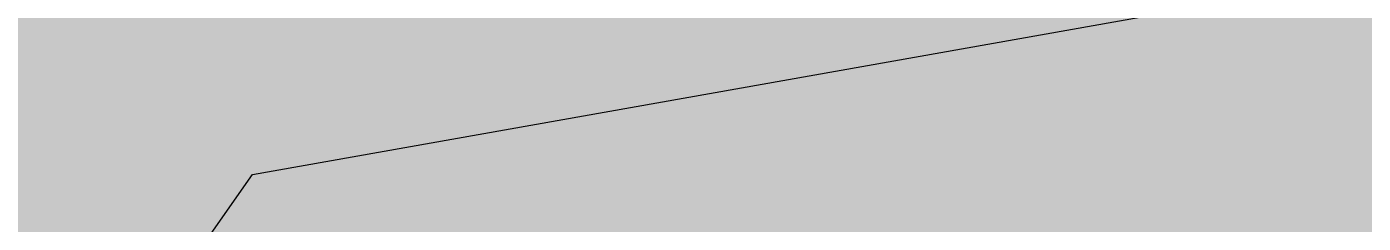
# Model space of a CAD drawing. Header units: millimetres. Extents: x 0 to 636307, y -180975 to 471719.
# Drawn here: x 575520.97 to 575537.32, y -59172.82 to -59170.41 of the extents above; entities that cross this region are included whole.
import ezdxf
from ezdxf import colors
from ezdxf.entities.mleader import LeaderData, LeaderLine
from ezdxf.enums import TextEntityAlignment as Align
from ezdxf.math import Vec2, Vec3

# ---------------------------------------------------------------- set-up
doc = ezdxf.new("R2018")
doc.units = ezdxf.units.MM
for name, color, linetype, lineweight in [('АР_Маркер экспликации', 239, 'Continuous', 13), ('АР_Номер помещения', 250, 'Continuous', 9), ('АР_Отметки', 7, 'Continuous', 5), ('АР_Размеры', 175, 'Continuous', 9), ('АР_Сущ Несущая стена', 250, 'Continuous', 50)]:
    doc.layers.add(name, color=color, linetype=linetype, lineweight=lineweight)
doc.layers.add('АР_Названия помещений', color=124, linetype='Continuous', lineweight=5, plot=False)
doc.layers.add('АР_Помещения_площадь', color=19, linetype='Continuous', lineweight=9, plot=False)
doc.styles.add('ISOCPEUR', font='', dxfattribs={"height": 250})
doc.styles.get("Standard").update_dxf_attribs({"font": 'GOST.TTF'})
doc.styles.get('ISOCPEUR').set_extended_font_data('ISOCPEUR', italic=True)

# ---------------------------------------------------------------- blocks, each defined once
blk = doc.blocks.new('_DotSmall')
at = {"color": 0, "linetype": 'ByBlock', "const_width": 0.5}
blk.add_lwpolyline([(-0.0625, 0, 1), (0.0625, 0, 1)], format="xyb", close=True, dxfattribs=at)
blk = doc.blocks.new('*U84')
at = {"color": 7, "style": 'ISOCPEUR', "width": 0.7, "flags": 1}
blk.add_attdef('КАТЕГОРИЯ', (-499.166, -2092.186), '', height=250, dxfattribs=at)
at = {"layer": 'АР_Номер помещения', "color": 7, "style": 'ISOCPEUR', "width": 0.7}
blk.add_attdef('НОМЕР_ПОМЕЩЕНИЯ', text='', height=300, dxfattribs=at).set_placement((-13874.5, 6637.552), align=Align.MIDDLE_CENTER)
at = {"layer": 'АР_Помещения_площадь', "color": 7, "lineweight": 30, "width": 0.7, "flags": 104}
blk.add_attdef('ИМЯ_ПОМЕЩЕНИЯ', text='', height=100, dxfattribs=at).set_placement((157.628, 1217.141), align=Align.MIDDLE_CENTER)
at = {"layer": 'АР_Помещения_площадь', "color": 7, "style": 'ISOCPEUR', "width": 0.7}
blk.add_attdef('ПЛОЩАДЬ_ПОМЕЩЕНИЯ', text='', height=200, dxfattribs=at).set_placement((-12654.582, 407.672), align=Align.MIDDLE_RIGHT)
blk = doc.blocks.new('*U82')
at = {"color": 7, "style": 'ISOCPEUR', "width": 0.7, "flags": 1}
blk.add_attdef('КАТЕГОРИЯ', (-499.166, -2092.186), '', height=250, dxfattribs=at)
at = {"layer": 'АР_Номер помещения', "color": 7, "style": 'ISOCPEUR', "width": 0.7}
blk.add_attdef('НОМЕР_ПОМЕЩЕНИЯ', text='', height=300, dxfattribs=at).set_placement((-17424.901, 1870.773), align=Align.MIDDLE_CENTER)
at = {"layer": 'АР_Помещения_площадь', "color": 7, "lineweight": 30, "width": 0.7, "flags": 104}
blk.add_attdef('ИМЯ_ПОМЕЩЕНИЯ', text='', height=100, dxfattribs=at).set_placement((157.628, 1217.141), align=Align.MIDDLE_CENTER)
at = {"layer": 'АР_Помещения_площадь', "color": 7, "style": 'ISOCPEUR', "width": 0.7}
blk.add_attdef('ПЛОЩАДЬ_ПОМЕЩЕНИЯ', text='', height=200, dxfattribs=at).set_placement((-12452.811, 399.356), align=Align.MIDDLE_RIGHT)

msp = doc.modelspace()

# ---------------------------------------------------------------- linework, layer by layer
at = {"layer": 'АР_Размеры', "color": 5, "lineweight": 9, "ltscale": 100, "transparency": 33554687}
msp.add_lwpolyline([(575528.137, -59202.64), (575522.945, -59173.347), (575523.735, -59172.217), (575546.475, -59168.186), (575547.605, -59168.976), (575548.307, -59172.938), (575547.389, -59173.348), (575547.107, -59173.151), (575542.545, -59173.959), (575542.446, -59174.101), (575540.343, -59176.207), (575539.955, -59177.514), (575540.998, -59183.396)], dxfattribs=at)
msp.add_lwpolyline([(575528.137, -59202.64), (575522.945, -59173.347), (575523.735, -59172.217), (575546.475, -59168.186), (575547.605, -59168.976), (575548.307, -59172.938), (575547.389, -59173.348), (575547.107, -59173.151), (575542.545, -59173.959), (575542.446, -59174.101), (575540.343, -59176.207), (575539.955, -59177.514), (575540.998, -59183.396)], dxfattribs=at)
msp.add_lwpolyline([(575528.137, -59202.64), (575522.945, -59173.347), (575523.735, -59172.217), (575546.475, -59168.186), (575547.605, -59168.976), (575548.307, -59172.938), (575547.389, -59173.348), (575547.107, -59173.151), (575542.545, -59173.959), (575542.446, -59174.101), (575540.343, -59176.207), (575539.955, -59177.514), (575540.998, -59183.396)], dxfattribs=at)
msp.add_lwpolyline([(575528.137, -59202.64), (575522.945, -59173.347), (575523.735, -59172.217), (575546.475, -59168.186), (575547.605, -59168.976), (575548.307, -59172.938), (575547.389, -59173.348), (575547.107, -59173.151), (575542.545, -59173.959), (575542.446, -59174.101), (575540.343, -59176.207), (575539.955, -59177.514), (575540.998, -59183.396)], dxfattribs=at)
msp.add_lwpolyline([(575528.137, -59202.64), (575522.945, -59173.347), (575523.735, -59172.217), (575546.475, -59168.186), (575547.605, -59168.976), (575548.307, -59172.938), (575547.389, -59173.348), (575547.107, -59173.151), (575542.545, -59173.959), (575542.446, -59174.101), (575540.343, -59176.207), (575539.955, -59177.514), (575540.998, -59183.396)], dxfattribs=at)
msp.add_lwpolyline([(575528.137, -59202.64), (575522.945, -59173.347), (575523.735, -59172.217), (575546.475, -59168.186), (575547.605, -59168.976), (575548.307, -59172.938), (575547.389, -59173.348), (575547.107, -59173.151), (575542.545, -59173.959), (575542.446, -59174.101), (575540.343, -59176.207), (575539.955, -59177.514), (575540.998, -59183.396)], dxfattribs=at)
msp.add_lwpolyline([(575528.137, -59202.64), (575522.945, -59173.347), (575523.735, -59172.217), (575546.475, -59168.186), (575547.605, -59168.976), (575548.307, -59172.938), (575547.389, -59173.348), (575547.107, -59173.151), (575542.545, -59173.959), (575542.446, -59174.101), (575540.343, -59176.207), (575539.955, -59177.514), (575540.998, -59183.396)], dxfattribs=at)
msp.add_lwpolyline([(575528.137, -59202.64), (575522.945, -59173.347), (575523.735, -59172.217), (575546.475, -59168.186), (575547.605, -59168.976), (575548.307, -59172.938), (575547.389, -59173.348), (575547.107, -59173.151), (575542.545, -59173.959), (575542.446, -59174.101), (575540.343, -59176.207), (575539.955, -59177.514), (575540.998, -59183.396)], dxfattribs=at)
msp.add_lwpolyline([(575528.137, -59202.64), (575522.945, -59173.347), (575523.735, -59172.217), (575546.475, -59168.186), (575547.605, -59168.976), (575548.307, -59172.938), (575547.389, -59173.348), (575547.107, -59173.151), (575542.545, -59173.959), (575542.446, -59174.101), (575540.343, -59176.207), (575539.955, -59177.514), (575540.998, -59183.396)], dxfattribs=at)
msp.add_lwpolyline([(575528.137, -59202.64), (575522.945, -59173.347), (575523.735, -59172.217), (575546.475, -59168.186), (575547.605, -59168.976), (575548.307, -59172.938), (575547.389, -59173.348), (575547.107, -59173.151), (575542.545, -59173.959), (575542.446, -59174.101), (575540.343, -59176.207), (575539.955, -59177.514), (575540.998, -59183.396)], dxfattribs=at)
msp.add_lwpolyline([(575528.137, -59202.64), (575522.945, -59173.347), (575523.735, -59172.217), (575546.475, -59168.186), (575547.605, -59168.976), (575548.307, -59172.938), (575547.389, -59173.348), (575547.107, -59173.151), (575542.545, -59173.959), (575542.446, -59174.101), (575540.343, -59176.207), (575539.955, -59177.514), (575540.998, -59183.396)], dxfattribs=at)
msp.add_lwpolyline([(575528.137, -59202.64), (575522.945, -59173.347), (575523.735, -59172.217), (575546.475, -59168.186), (575547.605, -59168.976), (575548.307, -59172.938), (575547.389, -59173.348), (575547.107, -59173.151), (575542.545, -59173.959), (575542.446, -59174.101), (575540.343, -59176.207), (575539.955, -59177.514), (575540.998, -59183.396)], dxfattribs=at)
msp.add_lwpolyline([(575528.137, -59202.64), (575522.945, -59173.347), (575523.735, -59172.217), (575546.475, -59168.186), (575547.605, -59168.976), (575548.307, -59172.938), (575547.389, -59173.348), (575547.107, -59173.151), (575542.545, -59173.959), (575542.446, -59174.101), (575540.343, -59176.207), (575539.955, -59177.514), (575540.998, -59183.396)], dxfattribs=at)
msp.add_lwpolyline([(575528.137, -59202.64), (575522.945, -59173.347), (575523.735, -59172.217), (575546.475, -59168.186), (575547.605, -59168.976), (575548.307, -59172.938), (575547.389, -59173.348), (575547.107, -59173.151), (575542.545, -59173.959), (575542.446, -59174.101), (575540.343, -59176.207), (575539.955, -59177.514), (575540.998, -59183.396)], dxfattribs=at)
msp.add_lwpolyline([(575528.137, -59202.64), (575522.945, -59173.347), (575523.735, -59172.217), (575546.475, -59168.186), (575547.605, -59168.976), (575548.307, -59172.938), (575547.389, -59173.348), (575547.107, -59173.151), (575542.545, -59173.959), (575542.446, -59174.101), (575540.343, -59176.207), (575539.955, -59177.514), (575540.998, -59183.396)], dxfattribs=at)
msp.add_lwpolyline([(575528.137, -59202.64), (575522.945, -59173.347), (575523.735, -59172.217), (575546.475, -59168.186), (575547.605, -59168.976), (575548.307, -59172.938), (575547.389, -59173.348), (575547.107, -59173.151), (575542.545, -59173.959), (575542.446, -59174.101), (575540.343, -59176.207), (575539.955, -59177.514), (575540.998, -59183.396)], dxfattribs=at)
msp.add_lwpolyline([(575528.137, -59202.64), (575522.945, -59173.347), (575523.735, -59172.217), (575546.475, -59168.186), (575547.605, -59168.976), (575548.307, -59172.938), (575547.389, -59173.348), (575547.107, -59173.151), (575542.545, -59173.959), (575542.446, -59174.101), (575540.343, -59176.207), (575539.955, -59177.514), (575540.998, -59183.396)], dxfattribs=at)
msp.add_lwpolyline([(575528.137, -59202.64), (575522.945, -59173.347), (575523.735, -59172.217), (575546.475, -59168.186), (575547.605, -59168.976), (575548.307, -59172.938), (575547.389, -59173.348), (575547.107, -59173.151), (575542.545, -59173.959), (575542.446, -59174.101), (575540.343, -59176.207), (575539.955, -59177.514), (575540.998, -59183.396)], dxfattribs=at)
msp.add_lwpolyline([(575528.137, -59202.64), (575522.945, -59173.347), (575523.735, -59172.217), (575546.475, -59168.186), (575547.605, -59168.976), (575548.307, -59172.938), (575547.389, -59173.348), (575547.107, -59173.151), (575542.545, -59173.959), (575542.446, -59174.101), (575540.343, -59176.207), (575539.955, -59177.514), (575540.998, -59183.396)], dxfattribs=at)
msp.add_lwpolyline([(575528.137, -59202.64), (575522.945, -59173.347), (575523.735, -59172.217), (575546.475, -59168.186), (575547.605, -59168.976), (575548.307, -59172.938), (575547.389, -59173.348), (575547.107, -59173.151), (575542.545, -59173.959), (575542.446, -59174.101), (575540.343, -59176.207), (575539.955, -59177.514), (575540.998, -59183.396)], dxfattribs=at)
msp.add_lwpolyline([(575528.137, -59202.64), (575522.945, -59173.347), (575523.735, -59172.217), (575546.475, -59168.186), (575547.605, -59168.976), (575548.307, -59172.938), (575547.389, -59173.348), (575547.107, -59173.151), (575542.545, -59173.959), (575542.446, -59174.101), (575540.343, -59176.207), (575539.955, -59177.514), (575540.998, -59183.396)], dxfattribs=at)
msp.add_lwpolyline([(575528.137, -59202.64), (575522.945, -59173.347), (575523.735, -59172.217), (575546.475, -59168.186), (575547.605, -59168.976), (575548.307, -59172.938), (575547.389, -59173.348), (575547.107, -59173.151), (575542.545, -59173.959), (575542.446, -59174.101), (575540.343, -59176.207), (575539.955, -59177.514), (575540.998, -59183.396)], dxfattribs=at)
msp.add_lwpolyline([(575528.137, -59202.64), (575522.945, -59173.347), (575523.735, -59172.217), (575546.475, -59168.186), (575547.605, -59168.976), (575548.307, -59172.938), (575547.389, -59173.348), (575547.107, -59173.151), (575542.545, -59173.959), (575542.446, -59174.101), (575540.343, -59176.207), (575539.955, -59177.514), (575540.998, -59183.396)], dxfattribs=at)
msp.add_lwpolyline([(575528.137, -59202.64), (575522.945, -59173.347), (575523.735, -59172.217), (575546.475, -59168.186), (575547.605, -59168.976), (575548.307, -59172.938), (575547.389, -59173.348), (575547.107, -59173.151), (575542.545, -59173.959), (575542.446, -59174.101), (575540.343, -59176.207), (575539.955, -59177.514), (575540.998, -59183.396)], dxfattribs=at)
msp.add_lwpolyline([(575528.137, -59202.64), (575522.945, -59173.347), (575523.735, -59172.217), (575546.475, -59168.186), (575547.605, -59168.976), (575548.307, -59172.938), (575547.389, -59173.348), (575547.107, -59173.151), (575542.545, -59173.959), (575542.446, -59174.101), (575540.343, -59176.207), (575539.955, -59177.514), (575540.998, -59183.396)], dxfattribs=at)
msp.add_lwpolyline([(575528.137, -59202.64), (575522.945, -59173.347), (575523.735, -59172.217), (575546.475, -59168.186), (575547.605, -59168.976), (575548.307, -59172.938), (575547.389, -59173.348), (575547.107, -59173.151), (575542.545, -59173.959), (575542.446, -59174.101), (575540.343, -59176.207), (575539.955, -59177.514), (575540.998, -59183.396)], dxfattribs=at)
msp.add_lwpolyline([(575528.137, -59202.64), (575522.945, -59173.347), (575523.735, -59172.217), (575546.475, -59168.186), (575547.605, -59168.976), (575548.307, -59172.938), (575547.389, -59173.348), (575547.107, -59173.151), (575542.545, -59173.959), (575542.446, -59174.101), (575540.343, -59176.207), (575539.955, -59177.514), (575540.998, -59183.396)], dxfattribs=at)
msp.add_lwpolyline([(575528.137, -59202.64), (575522.945, -59173.347), (575523.735, -59172.217), (575546.475, -59168.186), (575547.605, -59168.976), (575548.307, -59172.938), (575547.389, -59173.348), (575547.107, -59173.151), (575542.545, -59173.959), (575542.446, -59174.101), (575540.343, -59176.207), (575539.955, -59177.514), (575540.998, -59183.396)], dxfattribs=at)
msp.add_lwpolyline([(575528.137, -59202.64), (575522.945, -59173.347), (575523.735, -59172.217), (575546.475, -59168.186), (575547.605, -59168.976), (575548.307, -59172.938), (575547.389, -59173.348), (575547.107, -59173.151), (575542.545, -59173.959), (575542.446, -59174.101), (575540.343, -59176.207), (575539.955, -59177.514), (575540.998, -59183.396)], dxfattribs=at)
msp.add_lwpolyline([(575528.137, -59202.64), (575522.945, -59173.347), (575523.735, -59172.217), (575546.475, -59168.186), (575547.605, -59168.976), (575548.307, -59172.938), (575547.389, -59173.348), (575547.107, -59173.151), (575542.545, -59173.959), (575542.446, -59174.101), (575540.343, -59176.207), (575539.955, -59177.514), (575540.998, -59183.396)], dxfattribs=at)
msp.add_lwpolyline([(575528.137, -59202.64), (575522.945, -59173.347), (575523.735, -59172.217), (575546.475, -59168.186), (575547.605, -59168.976), (575548.307, -59172.938), (575547.389, -59173.348), (575547.107, -59173.151), (575542.545, -59173.959), (575542.446, -59174.101), (575540.343, -59176.207), (575539.955, -59177.514), (575540.998, -59183.396)], dxfattribs=at)
msp.add_lwpolyline([(575528.137, -59202.64), (575522.945, -59173.347), (575523.735, -59172.217), (575546.475, -59168.186), (575547.605, -59168.976), (575548.307, -59172.938), (575547.389, -59173.348), (575547.107, -59173.151), (575542.545, -59173.959), (575542.446, -59174.101), (575540.343, -59176.207), (575539.955, -59177.514), (575540.998, -59183.396)], dxfattribs=at)
msp.add_lwpolyline([(575528.137, -59202.64), (575522.945, -59173.347), (575523.735, -59172.217), (575546.475, -59168.186), (575547.605, -59168.976), (575548.307, -59172.938), (575547.389, -59173.348), (575547.107, -59173.151), (575542.545, -59173.959), (575542.446, -59174.101), (575540.343, -59176.207), (575539.955, -59177.514), (575540.998, -59183.396)], dxfattribs=at)
msp.add_lwpolyline([(575528.137, -59202.64), (575522.945, -59173.347), (575523.735, -59172.217), (575546.475, -59168.186), (575547.605, -59168.976), (575548.307, -59172.938), (575547.389, -59173.348), (575547.107, -59173.151), (575542.545, -59173.959), (575542.446, -59174.101), (575540.343, -59176.207), (575539.955, -59177.514), (575540.998, -59183.396)], dxfattribs=at)
msp.add_lwpolyline([(575528.137, -59202.64), (575522.945, -59173.347), (575523.735, -59172.217), (575546.475, -59168.186), (575547.605, -59168.976), (575548.307, -59172.938), (575547.389, -59173.348), (575547.107, -59173.151), (575542.545, -59173.959), (575542.446, -59174.101), (575540.343, -59176.207), (575539.955, -59177.514), (575540.998, -59183.396)], dxfattribs=at)
msp.add_lwpolyline([(575528.137, -59202.64), (575522.945, -59173.347), (575523.735, -59172.217), (575546.475, -59168.186), (575547.605, -59168.976), (575548.307, -59172.938), (575547.389, -59173.348), (575547.107, -59173.151), (575542.545, -59173.959), (575542.446, -59174.101), (575540.343, -59176.207), (575539.955, -59177.514), (575540.998, -59183.396)], dxfattribs=at)
msp.add_lwpolyline([(575528.137, -59202.64), (575522.945, -59173.347), (575523.735, -59172.217), (575546.475, -59168.186), (575547.605, -59168.976), (575548.307, -59172.938), (575547.389, -59173.348), (575547.107, -59173.151), (575542.545, -59173.959), (575542.446, -59174.101), (575540.343, -59176.207), (575539.955, -59177.514), (575540.998, -59183.396)], dxfattribs=at)
msp.add_lwpolyline([(575528.137, -59202.64), (575522.945, -59173.347), (575523.735, -59172.217), (575546.475, -59168.186), (575547.605, -59168.976), (575548.307, -59172.938), (575547.389, -59173.348), (575547.107, -59173.151), (575542.545, -59173.959), (575542.446, -59174.101), (575540.343, -59176.207), (575539.955, -59177.514), (575540.998, -59183.396)], dxfattribs=at)
msp.add_lwpolyline([(575528.137, -59202.64), (575522.945, -59173.347), (575523.735, -59172.217), (575546.475, -59168.186), (575547.605, -59168.976), (575548.307, -59172.938), (575547.389, -59173.348), (575547.107, -59173.151), (575542.545, -59173.959), (575542.446, -59174.101), (575540.343, -59176.207), (575539.955, -59177.514), (575540.998, -59183.396)], dxfattribs=at)
msp.add_lwpolyline([(575528.137, -59202.64), (575522.945, -59173.347), (575523.735, -59172.217), (575546.475, -59168.186), (575547.605, -59168.976), (575548.307, -59172.938), (575547.389, -59173.348), (575547.107, -59173.151), (575542.545, -59173.959), (575542.446, -59174.101), (575540.343, -59176.207), (575539.955, -59177.514), (575540.998, -59183.396)], dxfattribs=at)
msp.add_lwpolyline([(575528.137, -59202.64), (575522.945, -59173.347), (575523.735, -59172.217), (575546.475, -59168.186), (575547.605, -59168.976), (575548.307, -59172.938), (575547.389, -59173.348), (575547.107, -59173.151), (575542.545, -59173.959), (575542.446, -59174.101), (575540.343, -59176.207), (575539.955, -59177.514), (575540.998, -59183.396)], dxfattribs=at)
msp.add_lwpolyline([(575528.137, -59202.64), (575522.945, -59173.347), (575523.735, -59172.217), (575546.475, -59168.186), (575547.605, -59168.976), (575548.307, -59172.938), (575547.389, -59173.348), (575547.107, -59173.151), (575542.545, -59173.959), (575542.446, -59174.101), (575540.343, -59176.207), (575539.955, -59177.514), (575540.998, -59183.396)], dxfattribs=at)
msp.add_lwpolyline([(575528.137, -59202.64), (575522.945, -59173.347), (575523.735, -59172.217), (575546.475, -59168.186), (575547.605, -59168.976), (575548.307, -59172.938), (575547.389, -59173.348), (575547.107, -59173.151), (575542.545, -59173.959), (575542.446, -59174.101), (575540.343, -59176.207), (575539.955, -59177.514), (575540.998, -59183.396)], dxfattribs=at)
msp.add_lwpolyline([(575528.137, -59202.64), (575522.945, -59173.347), (575523.735, -59172.217), (575546.475, -59168.186), (575547.605, -59168.976), (575548.307, -59172.938), (575547.389, -59173.348), (575547.107, -59173.151), (575542.545, -59173.959), (575542.446, -59174.101), (575540.343, -59176.207), (575539.955, -59177.514), (575540.998, -59183.396)], dxfattribs=at)
msp.add_lwpolyline([(575528.137, -59202.64), (575522.945, -59173.347), (575523.735, -59172.217), (575546.475, -59168.186), (575547.605, -59168.976), (575548.307, -59172.938), (575547.389, -59173.348), (575547.107, -59173.151), (575542.545, -59173.959), (575542.446, -59174.101), (575540.343, -59176.207), (575539.955, -59177.514), (575540.998, -59183.396)], dxfattribs=at)
msp.add_lwpolyline([(575528.137, -59202.64), (575522.945, -59173.347), (575523.735, -59172.217), (575546.475, -59168.186), (575547.605, -59168.976), (575548.307, -59172.938), (575547.389, -59173.348), (575547.107, -59173.151), (575542.545, -59173.959), (575542.446, -59174.101), (575540.343, -59176.207), (575539.955, -59177.514), (575540.998, -59183.396)], dxfattribs=at)
msp.add_lwpolyline([(575528.137, -59202.64), (575522.945, -59173.347), (575523.735, -59172.217), (575546.475, -59168.186), (575547.605, -59168.976), (575548.307, -59172.938), (575547.389, -59173.348), (575547.107, -59173.151), (575542.545, -59173.959), (575542.446, -59174.101), (575540.343, -59176.207), (575539.955, -59177.514), (575540.998, -59183.396)], dxfattribs=at)
msp.add_lwpolyline([(575528.137, -59202.64), (575522.945, -59173.347), (575523.735, -59172.217), (575546.475, -59168.186), (575547.605, -59168.976), (575548.307, -59172.938), (575547.389, -59173.348), (575547.107, -59173.151), (575542.545, -59173.959), (575542.446, -59174.101), (575540.343, -59176.207), (575539.955, -59177.514), (575540.998, -59183.396)], dxfattribs=at)
msp.add_lwpolyline([(575528.137, -59202.64), (575522.945, -59173.347), (575523.735, -59172.217), (575546.475, -59168.186), (575547.605, -59168.976), (575548.307, -59172.938), (575547.389, -59173.348), (575547.107, -59173.151), (575542.545, -59173.959), (575542.446, -59174.101), (575540.343, -59176.207), (575539.955, -59177.514), (575540.998, -59183.396)], dxfattribs=at)
msp.add_lwpolyline([(575528.137, -59202.64), (575522.945, -59173.347), (575523.735, -59172.217), (575546.475, -59168.186), (575547.605, -59168.976), (575548.307, -59172.938), (575547.389, -59173.348), (575547.107, -59173.151), (575542.545, -59173.959), (575542.446, -59174.101), (575540.343, -59176.207), (575539.955, -59177.514), (575540.998, -59183.396)], dxfattribs=at)
msp.add_lwpolyline([(575528.137, -59202.64), (575522.945, -59173.347), (575523.735, -59172.217), (575546.475, -59168.186), (575547.605, -59168.976), (575548.307, -59172.938), (575547.389, -59173.348), (575547.107, -59173.151), (575542.545, -59173.959), (575542.446, -59174.101), (575540.343, -59176.207), (575539.955, -59177.514), (575540.998, -59183.396)], dxfattribs=at)
msp.add_lwpolyline([(575528.137, -59202.64), (575522.945, -59173.347), (575523.735, -59172.217), (575546.475, -59168.186), (575547.605, -59168.976), (575548.307, -59172.938), (575547.389, -59173.348), (575547.107, -59173.151), (575542.545, -59173.959), (575542.446, -59174.101), (575540.343, -59176.207), (575539.955, -59177.514), (575540.998, -59183.396)], dxfattribs=at)
msp.add_lwpolyline([(575528.137, -59202.64), (575522.945, -59173.347), (575523.735, -59172.217), (575546.475, -59168.186), (575547.605, -59168.976), (575548.307, -59172.938), (575547.389, -59173.348), (575547.107, -59173.151), (575542.545, -59173.959), (575542.446, -59174.101), (575540.343, -59176.207), (575539.955, -59177.514), (575540.998, -59183.396)], dxfattribs=at)
msp.add_lwpolyline([(575528.137, -59202.64), (575522.945, -59173.347), (575523.735, -59172.217), (575546.475, -59168.186), (575547.605, -59168.976), (575548.307, -59172.938), (575547.389, -59173.348), (575547.107, -59173.151), (575542.545, -59173.959), (575542.446, -59174.101), (575540.343, -59176.207), (575539.955, -59177.514), (575540.998, -59183.396)], dxfattribs=at)
msp.add_lwpolyline([(575528.137, -59202.64), (575522.945, -59173.347), (575523.735, -59172.217), (575546.475, -59168.186), (575547.605, -59168.976), (575548.307, -59172.938), (575547.389, -59173.348), (575547.107, -59173.151), (575542.545, -59173.959), (575542.446, -59174.101), (575540.343, -59176.207), (575539.955, -59177.514), (575540.998, -59183.396)], dxfattribs=at)
msp.add_lwpolyline([(575528.137, -59202.64), (575522.945, -59173.347), (575523.735, -59172.217), (575546.475, -59168.186), (575547.605, -59168.976), (575548.307, -59172.938), (575547.389, -59173.348), (575547.107, -59173.151), (575542.545, -59173.959), (575542.446, -59174.101), (575540.343, -59176.207), (575539.955, -59177.514), (575540.998, -59183.396)], dxfattribs=at)
msp.add_lwpolyline([(575528.137, -59202.64), (575522.945, -59173.347), (575523.735, -59172.217), (575546.475, -59168.186), (575547.605, -59168.976), (575548.307, -59172.938), (575547.389, -59173.348), (575547.107, -59173.151), (575542.545, -59173.959), (575542.446, -59174.101), (575540.343, -59176.207), (575539.955, -59177.514), (575540.998, -59183.396)], dxfattribs=at)
msp.add_lwpolyline([(575528.137, -59202.64), (575522.945, -59173.347), (575523.735, -59172.217), (575546.475, -59168.186), (575547.605, -59168.976), (575548.307, -59172.938), (575547.389, -59173.348), (575547.107, -59173.151), (575542.545, -59173.959), (575542.446, -59174.101), (575540.343, -59176.207), (575539.955, -59177.514), (575540.998, -59183.396)], dxfattribs=at)
msp.add_lwpolyline([(575528.137, -59202.64), (575522.945, -59173.347), (575523.735, -59172.217), (575546.475, -59168.186), (575547.605, -59168.976), (575548.307, -59172.938), (575547.389, -59173.348), (575547.107, -59173.151), (575542.545, -59173.959), (575542.446, -59174.101), (575540.343, -59176.207), (575539.955, -59177.514), (575540.998, -59183.396)], dxfattribs=at)
msp.add_lwpolyline([(575528.137, -59202.64), (575522.945, -59173.347), (575523.735, -59172.217), (575546.475, -59168.186), (575547.605, -59168.976), (575548.307, -59172.938), (575547.389, -59173.348), (575547.107, -59173.151), (575542.545, -59173.959), (575542.446, -59174.101), (575540.343, -59176.207), (575539.955, -59177.514), (575540.998, -59183.396)], dxfattribs=at)
msp.add_lwpolyline([(575528.137, -59202.64), (575522.945, -59173.347), (575523.735, -59172.217), (575546.475, -59168.186), (575547.605, -59168.976), (575548.307, -59172.938), (575547.389, -59173.348), (575547.107, -59173.151), (575542.545, -59173.959), (575542.446, -59174.101), (575540.343, -59176.207), (575539.955, -59177.514), (575540.998, -59183.396)], dxfattribs=at)
msp.add_lwpolyline([(575528.137, -59202.64), (575522.945, -59173.347), (575523.735, -59172.217), (575546.475, -59168.186), (575547.605, -59168.976), (575548.307, -59172.938), (575547.389, -59173.348), (575547.107, -59173.151), (575542.545, -59173.959), (575542.446, -59174.101), (575540.343, -59176.207), (575539.955, -59177.514), (575540.998, -59183.396)], dxfattribs=at)
msp.add_lwpolyline([(575528.137, -59202.64), (575522.945, -59173.347), (575523.735, -59172.217), (575546.475, -59168.186), (575547.605, -59168.976), (575548.307, -59172.938), (575547.389, -59173.348), (575547.107, -59173.151), (575542.545, -59173.959), (575542.446, -59174.101), (575540.343, -59176.207), (575539.955, -59177.514), (575540.998, -59183.396)], dxfattribs=at)
msp.add_lwpolyline([(575528.137, -59202.64), (575522.945, -59173.347), (575523.735, -59172.217), (575546.475, -59168.186), (575547.605, -59168.976), (575548.307, -59172.938), (575547.389, -59173.348), (575547.107, -59173.151), (575542.545, -59173.959), (575542.446, -59174.101), (575540.343, -59176.207), (575539.955, -59177.514), (575540.998, -59183.396)], dxfattribs=at)
msp.add_lwpolyline([(575528.137, -59202.64), (575522.945, -59173.347), (575523.735, -59172.217), (575546.475, -59168.186), (575547.605, -59168.976), (575548.307, -59172.938), (575547.389, -59173.348), (575547.107, -59173.151), (575542.545, -59173.959), (575542.446, -59174.101), (575540.343, -59176.207), (575539.955, -59177.514), (575540.998, -59183.396)], dxfattribs=at)
msp.add_lwpolyline([(575528.137, -59202.64), (575522.945, -59173.347), (575523.735, -59172.217), (575546.475, -59168.186), (575547.605, -59168.976), (575548.307, -59172.938), (575547.389, -59173.348), (575547.107, -59173.151), (575542.545, -59173.959), (575542.446, -59174.101), (575540.343, -59176.207), (575539.955, -59177.514), (575540.998, -59183.396)], dxfattribs=at)
msp.add_lwpolyline([(575528.137, -59202.64), (575522.945, -59173.347), (575523.735, -59172.217), (575546.475, -59168.186), (575547.605, -59168.976), (575548.307, -59172.938), (575547.389, -59173.348), (575547.107, -59173.151), (575542.545, -59173.959), (575542.446, -59174.101), (575540.343, -59176.207), (575539.955, -59177.514), (575540.998, -59183.396)], dxfattribs=at)
msp.add_lwpolyline([(575528.137, -59202.64), (575522.945, -59173.347), (575523.735, -59172.217), (575546.475, -59168.186), (575547.605, -59168.976), (575548.307, -59172.938), (575547.389, -59173.348), (575547.107, -59173.151), (575542.545, -59173.959), (575542.446, -59174.101), (575540.343, -59176.207), (575539.955, -59177.514), (575540.998, -59183.396)], dxfattribs=at)
msp.add_lwpolyline([(575528.137, -59202.64), (575522.945, -59173.347), (575523.735, -59172.217), (575546.475, -59168.186), (575547.605, -59168.976), (575548.307, -59172.938), (575547.389, -59173.348), (575547.107, -59173.151), (575542.545, -59173.959), (575542.446, -59174.101), (575540.343, -59176.207), (575539.955, -59177.514), (575540.998, -59183.396)], dxfattribs=at)
msp.add_lwpolyline([(575528.137, -59202.64), (575522.945, -59173.347), (575523.735, -59172.217), (575546.475, -59168.186), (575547.605, -59168.976), (575548.307, -59172.938), (575547.389, -59173.348), (575547.107, -59173.151), (575542.545, -59173.959), (575542.446, -59174.101), (575540.343, -59176.207), (575539.955, -59177.514), (575540.998, -59183.396)], dxfattribs=at)
msp.add_lwpolyline([(575528.137, -59202.64), (575522.945, -59173.347), (575523.735, -59172.217), (575546.475, -59168.186), (575547.605, -59168.976), (575548.307, -59172.938), (575547.389, -59173.348), (575547.107, -59173.151), (575542.545, -59173.959), (575542.446, -59174.101), (575540.343, -59176.207), (575539.955, -59177.514), (575540.998, -59183.396)], dxfattribs=at)
msp.add_lwpolyline([(575528.137, -59202.64), (575522.945, -59173.347), (575523.735, -59172.217), (575546.475, -59168.186), (575547.605, -59168.976), (575548.307, -59172.938), (575547.389, -59173.348), (575547.107, -59173.151), (575542.545, -59173.959), (575542.446, -59174.101), (575540.343, -59176.207), (575539.955, -59177.514), (575540.998, -59183.396)], dxfattribs=at)
msp.add_lwpolyline([(575528.137, -59202.64), (575522.945, -59173.347), (575523.735, -59172.217), (575546.475, -59168.186), (575547.605, -59168.976), (575548.307, -59172.938), (575547.389, -59173.348), (575547.107, -59173.151), (575542.545, -59173.959), (575542.446, -59174.101), (575540.343, -59176.207), (575539.955, -59177.514), (575540.998, -59183.396)], dxfattribs=at)
msp.add_lwpolyline([(575528.137, -59202.64), (575522.945, -59173.347), (575523.735, -59172.217), (575546.475, -59168.186), (575547.605, -59168.976), (575548.307, -59172.938), (575547.389, -59173.348), (575547.107, -59173.151), (575542.545, -59173.959), (575542.446, -59174.101), (575540.343, -59176.207), (575539.955, -59177.514), (575540.998, -59183.396)], dxfattribs=at)
msp.add_lwpolyline([(575528.137, -59202.64), (575522.945, -59173.347), (575523.735, -59172.217), (575546.475, -59168.186), (575547.605, -59168.976), (575548.307, -59172.938), (575547.389, -59173.348), (575547.107, -59173.151), (575542.545, -59173.959), (575542.446, -59174.101), (575540.343, -59176.207), (575539.955, -59177.514), (575540.998, -59183.396)], dxfattribs=at)
msp.add_lwpolyline([(575528.137, -59202.64), (575522.945, -59173.347), (575523.735, -59172.217), (575546.475, -59168.186), (575547.605, -59168.976), (575548.307, -59172.938), (575547.389, -59173.348), (575547.107, -59173.151), (575542.545, -59173.959), (575542.446, -59174.101), (575540.343, -59176.207), (575539.955, -59177.514), (575540.998, -59183.396)], dxfattribs=at)
msp.add_lwpolyline([(575528.137, -59202.64), (575522.945, -59173.347), (575523.735, -59172.217), (575546.475, -59168.186), (575547.605, -59168.976), (575548.307, -59172.938), (575547.389, -59173.348), (575547.107, -59173.151), (575542.545, -59173.959), (575542.446, -59174.101), (575540.343, -59176.207), (575539.955, -59177.514), (575540.998, -59183.396)], dxfattribs=at)
msp.add_lwpolyline([(575528.137, -59202.64), (575522.945, -59173.347), (575523.735, -59172.217), (575546.475, -59168.186), (575547.605, -59168.976), (575548.307, -59172.938), (575547.389, -59173.348), (575547.107, -59173.151), (575542.545, -59173.959), (575542.446, -59174.101), (575540.343, -59176.207), (575539.955, -59177.514), (575540.998, -59183.396)], dxfattribs=at)
msp.add_lwpolyline([(575528.137, -59202.64), (575522.945, -59173.347), (575523.735, -59172.217), (575546.475, -59168.186), (575547.605, -59168.976), (575548.307, -59172.938), (575547.389, -59173.348), (575547.107, -59173.151), (575542.545, -59173.959), (575542.446, -59174.101), (575540.343, -59176.207), (575539.955, -59177.514), (575540.998, -59183.396)], dxfattribs=at)
msp.add_lwpolyline([(575528.137, -59202.64), (575522.945, -59173.347), (575523.735, -59172.217), (575546.475, -59168.186), (575547.605, -59168.976), (575548.307, -59172.938), (575547.389, -59173.348), (575547.107, -59173.151), (575542.545, -59173.959), (575542.446, -59174.101), (575540.343, -59176.207), (575539.955, -59177.514), (575540.998, -59183.396)], dxfattribs=at)
msp.add_lwpolyline([(575528.137, -59202.64), (575522.945, -59173.347), (575523.735, -59172.217), (575546.475, -59168.186), (575547.605, -59168.976), (575548.307, -59172.938), (575547.389, -59173.348), (575547.107, -59173.151), (575542.545, -59173.959), (575542.446, -59174.101), (575540.343, -59176.207), (575539.955, -59177.514), (575540.998, -59183.396)], dxfattribs=at)
msp.add_lwpolyline([(575528.137, -59202.64), (575522.945, -59173.347), (575523.735, -59172.217), (575546.475, -59168.186), (575547.605, -59168.976), (575548.307, -59172.938), (575547.389, -59173.348), (575547.107, -59173.151), (575542.545, -59173.959), (575542.446, -59174.101), (575540.343, -59176.207), (575539.955, -59177.514), (575540.998, -59183.396)], dxfattribs=at)
msp.add_lwpolyline([(575528.137, -59202.64), (575522.945, -59173.347), (575523.735, -59172.217), (575546.475, -59168.186), (575547.605, -59168.976), (575548.307, -59172.938), (575547.389, -59173.348), (575547.107, -59173.151), (575542.545, -59173.959), (575542.446, -59174.101), (575540.343, -59176.207), (575539.955, -59177.514), (575540.998, -59183.396)], dxfattribs=at)
msp.add_lwpolyline([(575528.137, -59202.64), (575522.945, -59173.347), (575523.735, -59172.217), (575546.475, -59168.186), (575547.605, -59168.976), (575548.307, -59172.938), (575547.389, -59173.348), (575547.107, -59173.151), (575542.545, -59173.959), (575542.446, -59174.101), (575540.343, -59176.207), (575539.955, -59177.514), (575540.998, -59183.396)], dxfattribs=at)
msp.add_lwpolyline([(575528.137, -59202.64), (575522.945, -59173.347), (575523.735, -59172.217), (575546.475, -59168.186), (575547.605, -59168.976), (575548.307, -59172.938), (575547.389, -59173.348), (575547.107, -59173.151), (575542.545, -59173.959), (575542.446, -59174.101), (575540.343, -59176.207), (575539.955, -59177.514), (575540.998, -59183.396)], dxfattribs=at)
msp.add_lwpolyline([(575528.137, -59202.64), (575522.945, -59173.347), (575523.735, -59172.217), (575546.475, -59168.186), (575547.605, -59168.976), (575548.307, -59172.938), (575547.389, -59173.348), (575547.107, -59173.151), (575542.545, -59173.959), (575542.446, -59174.101), (575540.343, -59176.207), (575539.955, -59177.514), (575540.998, -59183.396)], dxfattribs=at)
msp.add_lwpolyline([(575528.137, -59202.64), (575522.945, -59173.347), (575523.735, -59172.217), (575546.475, -59168.186), (575547.605, -59168.976), (575548.307, -59172.938), (575547.389, -59173.348), (575547.107, -59173.151), (575542.545, -59173.959), (575542.446, -59174.101), (575540.343, -59176.207), (575539.955, -59177.514), (575540.998, -59183.396)], dxfattribs=at)
msp.add_lwpolyline([(575528.137, -59202.64), (575522.945, -59173.347), (575523.735, -59172.217), (575546.475, -59168.186), (575547.605, -59168.976), (575548.307, -59172.938), (575547.389, -59173.348), (575547.107, -59173.151), (575542.545, -59173.959), (575542.446, -59174.101), (575540.343, -59176.207), (575539.955, -59177.514), (575540.998, -59183.396)], dxfattribs=at)
msp.add_lwpolyline([(575528.137, -59202.64), (575522.945, -59173.347), (575523.735, -59172.217), (575546.475, -59168.186), (575547.605, -59168.976), (575548.307, -59172.938), (575547.389, -59173.348), (575547.107, -59173.151), (575542.545, -59173.959), (575542.446, -59174.101), (575540.343, -59176.207), (575539.955, -59177.514), (575540.998, -59183.396)], dxfattribs=at)
msp.add_lwpolyline([(575528.137, -59202.64), (575522.945, -59173.347), (575523.735, -59172.217), (575546.475, -59168.186), (575547.605, -59168.976), (575548.307, -59172.938), (575547.389, -59173.348), (575547.107, -59173.151), (575542.545, -59173.959), (575542.446, -59174.101), (575540.343, -59176.207), (575539.955, -59177.514), (575540.998, -59183.396)], dxfattribs=at)
msp.add_lwpolyline([(575528.137, -59202.64), (575522.945, -59173.347), (575523.735, -59172.217), (575546.475, -59168.186), (575547.605, -59168.976), (575548.307, -59172.938), (575547.389, -59173.348), (575547.107, -59173.151), (575542.545, -59173.959), (575542.446, -59174.101), (575540.343, -59176.207), (575539.955, -59177.514), (575540.998, -59183.396)], dxfattribs=at)
msp.add_lwpolyline([(575528.137, -59202.64), (575522.945, -59173.347), (575523.735, -59172.217), (575546.475, -59168.186), (575547.605, -59168.976), (575548.307, -59172.938), (575547.389, -59173.348), (575547.107, -59173.151), (575542.545, -59173.959), (575542.446, -59174.101), (575540.343, -59176.207), (575539.955, -59177.514), (575540.998, -59183.396)], dxfattribs=at)
msp.add_lwpolyline([(575528.137, -59202.64), (575522.945, -59173.347), (575523.735, -59172.217), (575546.475, -59168.186), (575547.605, -59168.976), (575548.307, -59172.938), (575547.389, -59173.348), (575547.107, -59173.151), (575542.545, -59173.959), (575542.446, -59174.101), (575540.343, -59176.207), (575539.955, -59177.514), (575540.998, -59183.396)], dxfattribs=at)
msp.add_lwpolyline([(575528.137, -59202.64), (575522.945, -59173.347), (575523.735, -59172.217), (575546.475, -59168.186), (575547.605, -59168.976), (575548.307, -59172.938), (575547.389, -59173.348), (575547.107, -59173.151), (575542.545, -59173.959), (575542.446, -59174.101), (575540.343, -59176.207), (575539.955, -59177.514), (575540.998, -59183.396)], dxfattribs=at)
msp.add_lwpolyline([(575528.137, -59202.64), (575522.945, -59173.347), (575523.735, -59172.217), (575546.475, -59168.186), (575547.605, -59168.976), (575548.307, -59172.938), (575547.389, -59173.348), (575547.107, -59173.151), (575542.545, -59173.959), (575542.446, -59174.101), (575540.343, -59176.207), (575539.955, -59177.514), (575540.998, -59183.396)], dxfattribs=at)
msp.add_lwpolyline([(575528.137, -59202.64), (575522.945, -59173.347), (575523.735, -59172.217), (575546.475, -59168.186), (575547.605, -59168.976), (575548.307, -59172.938), (575547.389, -59173.348), (575547.107, -59173.151), (575542.545, -59173.959), (575542.446, -59174.101), (575540.343, -59176.207), (575539.955, -59177.514), (575540.998, -59183.396)], dxfattribs=at)
msp.add_lwpolyline([(575528.137, -59202.64), (575522.945, -59173.347), (575523.735, -59172.217), (575546.475, -59168.186), (575547.605, -59168.976), (575548.307, -59172.938), (575547.389, -59173.348), (575547.107, -59173.151), (575542.545, -59173.959), (575542.446, -59174.101), (575540.343, -59176.207), (575539.955, -59177.514), (575540.998, -59183.396)], dxfattribs=at)
msp.add_lwpolyline([(575528.137, -59202.64), (575522.945, -59173.347), (575523.735, -59172.217), (575546.475, -59168.186), (575547.605, -59168.976), (575548.307, -59172.938), (575547.389, -59173.348), (575547.107, -59173.151), (575542.545, -59173.959), (575542.446, -59174.101), (575540.343, -59176.207), (575539.955, -59177.514), (575540.998, -59183.396)], dxfattribs=at)
msp.add_lwpolyline([(575528.137, -59202.64), (575522.945, -59173.347), (575523.735, -59172.217), (575546.475, -59168.186), (575547.605, -59168.976), (575548.307, -59172.938), (575547.389, -59173.348), (575547.107, -59173.151), (575542.545, -59173.959), (575542.446, -59174.101), (575540.343, -59176.207), (575539.955, -59177.514), (575540.998, -59183.396)], dxfattribs=at)
msp.add_lwpolyline([(575528.137, -59202.64), (575522.945, -59173.347), (575523.735, -59172.217), (575546.475, -59168.186), (575547.605, -59168.976), (575548.307, -59172.938), (575547.389, -59173.348), (575547.107, -59173.151), (575542.545, -59173.959), (575542.446, -59174.101), (575540.343, -59176.207), (575539.955, -59177.514), (575540.998, -59183.396)], dxfattribs=at)
msp.add_lwpolyline([(575528.137, -59202.64), (575522.945, -59173.347), (575523.735, -59172.217), (575546.475, -59168.186), (575547.605, -59168.976), (575548.307, -59172.938), (575547.389, -59173.348), (575547.107, -59173.151), (575542.545, -59173.959), (575542.446, -59174.101), (575540.343, -59176.207), (575539.955, -59177.514), (575540.998, -59183.396)], dxfattribs=at)
msp.add_lwpolyline([(575528.137, -59202.64), (575522.945, -59173.347), (575523.735, -59172.217), (575546.475, -59168.186), (575547.605, -59168.976), (575548.307, -59172.938), (575547.389, -59173.348), (575547.107, -59173.151), (575542.545, -59173.959), (575542.446, -59174.101), (575540.343, -59176.207), (575539.955, -59177.514), (575540.998, -59183.396)], dxfattribs=at)
msp.add_lwpolyline([(575528.137, -59202.64), (575522.945, -59173.347), (575523.735, -59172.217), (575546.475, -59168.186), (575547.605, -59168.976), (575548.307, -59172.938), (575547.389, -59173.348), (575547.107, -59173.151), (575542.545, -59173.959), (575542.446, -59174.101), (575540.343, -59176.207), (575539.955, -59177.514), (575540.998, -59183.396)], dxfattribs=at)
msp.add_lwpolyline([(575528.137, -59202.64), (575522.945, -59173.347), (575523.735, -59172.217), (575546.475, -59168.186), (575547.605, -59168.976), (575548.307, -59172.938), (575547.389, -59173.348), (575547.107, -59173.151), (575542.545, -59173.959), (575542.446, -59174.101), (575540.343, -59176.207), (575539.955, -59177.514), (575540.998, -59183.396)], dxfattribs=at)
msp.add_lwpolyline([(575528.137, -59202.64), (575522.945, -59173.347), (575523.735, -59172.217), (575546.475, -59168.186), (575547.605, -59168.976), (575548.307, -59172.938), (575547.389, -59173.348), (575547.107, -59173.151), (575542.545, -59173.959), (575542.446, -59174.101), (575540.343, -59176.207), (575539.955, -59177.514), (575540.998, -59183.396)], dxfattribs=at)
msp.add_lwpolyline([(575528.137, -59202.64), (575522.945, -59173.347), (575523.735, -59172.217), (575546.475, -59168.186), (575547.605, -59168.976), (575548.307, -59172.938), (575547.389, -59173.348), (575547.107, -59173.151), (575542.545, -59173.959), (575542.446, -59174.101), (575540.343, -59176.207), (575539.955, -59177.514), (575540.998, -59183.396)], dxfattribs=at)
msp.add_lwpolyline([(575528.137, -59202.64), (575522.945, -59173.347), (575523.735, -59172.217), (575546.475, -59168.186), (575547.605, -59168.976), (575548.307, -59172.938), (575547.389, -59173.348), (575547.107, -59173.151), (575542.545, -59173.959), (575542.446, -59174.101), (575540.343, -59176.207), (575539.955, -59177.514), (575540.998, -59183.396)], dxfattribs=at)
msp.add_lwpolyline([(575528.137, -59202.64), (575522.945, -59173.347), (575523.735, -59172.217), (575546.475, -59168.186), (575547.605, -59168.976), (575548.307, -59172.938), (575547.389, -59173.348), (575547.107, -59173.151), (575542.545, -59173.959), (575542.446, -59174.101), (575540.343, -59176.207), (575539.955, -59177.514), (575540.998, -59183.396)], dxfattribs=at)
msp.add_lwpolyline([(575528.137, -59202.64), (575522.945, -59173.347), (575523.735, -59172.217), (575546.475, -59168.186), (575547.605, -59168.976), (575548.307, -59172.938), (575547.389, -59173.348), (575547.107, -59173.151), (575542.545, -59173.959), (575542.446, -59174.101), (575540.343, -59176.207), (575539.955, -59177.514), (575540.998, -59183.396)], dxfattribs=at)
msp.add_lwpolyline([(575528.137, -59202.64), (575522.945, -59173.347), (575523.735, -59172.217), (575546.475, -59168.186), (575547.605, -59168.976), (575548.307, -59172.938), (575547.389, -59173.348), (575547.107, -59173.151), (575542.545, -59173.959), (575542.446, -59174.101), (575540.343, -59176.207), (575539.955, -59177.514), (575540.998, -59183.396)], dxfattribs=at)
msp.add_lwpolyline([(575528.137, -59202.64), (575522.945, -59173.347), (575523.735, -59172.217), (575546.475, -59168.186), (575547.605, -59168.976), (575548.307, -59172.938), (575547.389, -59173.348), (575547.107, -59173.151), (575542.545, -59173.959), (575542.446, -59174.101), (575540.343, -59176.207), (575539.955, -59177.514), (575540.998, -59183.396)], dxfattribs=at)
msp.add_lwpolyline([(575528.137, -59202.64), (575522.945, -59173.347), (575523.735, -59172.217), (575546.475, -59168.186), (575547.605, -59168.976), (575548.307, -59172.938), (575547.389, -59173.348), (575547.107, -59173.151), (575542.545, -59173.959), (575542.446, -59174.101), (575540.343, -59176.207), (575539.955, -59177.514), (575540.998, -59183.396)], dxfattribs=at)
msp.add_lwpolyline([(575528.137, -59202.64), (575522.945, -59173.347), (575523.735, -59172.217), (575546.475, -59168.186), (575547.605, -59168.976), (575548.307, -59172.938), (575547.389, -59173.348), (575547.107, -59173.151), (575542.545, -59173.959), (575542.446, -59174.101), (575540.343, -59176.207), (575539.955, -59177.514), (575540.998, -59183.396)], dxfattribs=at)
msp.add_lwpolyline([(575528.137, -59202.64), (575522.945, -59173.347), (575523.735, -59172.217), (575546.475, -59168.186), (575547.605, -59168.976), (575548.307, -59172.938), (575547.389, -59173.348), (575547.107, -59173.151), (575542.545, -59173.959), (575542.446, -59174.101), (575540.343, -59176.207), (575539.955, -59177.514), (575540.998, -59183.396)], dxfattribs=at)
msp.add_lwpolyline([(575528.137, -59202.64), (575522.945, -59173.347), (575523.735, -59172.217), (575546.475, -59168.186), (575547.605, -59168.976), (575548.307, -59172.938), (575547.389, -59173.348), (575547.107, -59173.151), (575542.545, -59173.959), (575542.446, -59174.101), (575540.343, -59176.207), (575539.955, -59177.514), (575540.998, -59183.396)], dxfattribs=at)
msp.add_lwpolyline([(575528.137, -59202.64), (575522.945, -59173.347), (575523.735, -59172.217), (575546.475, -59168.186), (575547.605, -59168.976), (575548.307, -59172.938), (575547.389, -59173.348), (575547.107, -59173.151), (575542.545, -59173.959), (575542.446, -59174.101), (575540.343, -59176.207), (575539.955, -59177.514), (575540.998, -59183.396)], dxfattribs=at)
msp.add_lwpolyline([(575528.137, -59202.64), (575522.945, -59173.347), (575523.735, -59172.217), (575546.475, -59168.186), (575547.605, -59168.976), (575548.307, -59172.938), (575547.389, -59173.348), (575547.107, -59173.151), (575542.545, -59173.959), (575542.446, -59174.101), (575540.343, -59176.207), (575539.955, -59177.514), (575540.998, -59183.396)], dxfattribs=at)
msp.add_lwpolyline([(575528.137, -59202.64), (575522.945, -59173.347), (575523.735, -59172.217), (575546.475, -59168.186), (575547.605, -59168.976), (575548.307, -59172.938), (575547.389, -59173.348), (575547.107, -59173.151), (575542.545, -59173.959), (575542.446, -59174.101), (575540.343, -59176.207), (575539.955, -59177.514), (575540.998, -59183.396)], dxfattribs=at)
msp.add_lwpolyline([(575528.137, -59202.64), (575522.945, -59173.347), (575523.735, -59172.217), (575546.475, -59168.186), (575547.605, -59168.976), (575548.307, -59172.938), (575547.389, -59173.348), (575547.107, -59173.151), (575542.545, -59173.959), (575542.446, -59174.101), (575540.343, -59176.207), (575539.955, -59177.514), (575540.998, -59183.396)], dxfattribs=at)
msp.add_lwpolyline([(575528.137, -59202.64), (575522.945, -59173.347), (575523.735, -59172.217), (575546.475, -59168.186), (575547.605, -59168.976), (575548.307, -59172.938), (575547.389, -59173.348), (575547.107, -59173.151), (575542.545, -59173.959), (575542.446, -59174.101), (575540.343, -59176.207), (575539.955, -59177.514), (575540.998, -59183.396)], dxfattribs=at)
msp.add_lwpolyline([(575528.137, -59202.64), (575522.945, -59173.347), (575523.735, -59172.217), (575546.475, -59168.186), (575547.605, -59168.976), (575548.307, -59172.938), (575547.389, -59173.348), (575547.107, -59173.151), (575542.545, -59173.959), (575542.446, -59174.101), (575540.343, -59176.207), (575539.955, -59177.514), (575540.998, -59183.396)], dxfattribs=at)
msp.add_lwpolyline([(575528.137, -59202.64), (575522.945, -59173.347), (575523.735, -59172.217), (575546.475, -59168.186), (575547.605, -59168.976), (575548.307, -59172.938), (575547.389, -59173.348), (575547.107, -59173.151), (575542.545, -59173.959), (575542.446, -59174.101), (575540.343, -59176.207), (575539.955, -59177.514), (575540.998, -59183.396)], dxfattribs=at)
msp.add_lwpolyline([(575528.137, -59202.64), (575522.945, -59173.347), (575523.735, -59172.217), (575546.475, -59168.186), (575547.605, -59168.976), (575548.307, -59172.938), (575547.389, -59173.348), (575547.107, -59173.151), (575542.545, -59173.959), (575542.446, -59174.101), (575540.343, -59176.207), (575539.955, -59177.514), (575540.998, -59183.396)], dxfattribs=at)
msp.add_lwpolyline([(575528.137, -59202.64), (575522.945, -59173.347), (575523.735, -59172.217), (575546.475, -59168.186), (575547.605, -59168.976), (575548.307, -59172.938), (575547.389, -59173.348), (575547.107, -59173.151), (575542.545, -59173.959), (575542.446, -59174.101), (575540.343, -59176.207), (575539.955, -59177.514), (575540.998, -59183.396)], dxfattribs=at)
msp.add_lwpolyline([(575528.137, -59202.64), (575522.945, -59173.347), (575523.735, -59172.217), (575546.475, -59168.186), (575547.605, -59168.976), (575548.307, -59172.938), (575547.389, -59173.348), (575547.107, -59173.151), (575542.545, -59173.959), (575542.446, -59174.101), (575540.343, -59176.207), (575539.955, -59177.514), (575540.998, -59183.396)], dxfattribs=at)
msp.add_lwpolyline([(575528.137, -59202.64), (575522.945, -59173.347), (575523.735, -59172.217), (575546.475, -59168.186), (575547.605, -59168.976), (575548.307, -59172.938), (575547.389, -59173.348), (575547.107, -59173.151), (575542.545, -59173.959), (575542.446, -59174.101), (575540.343, -59176.207), (575539.955, -59177.514), (575540.998, -59183.396)], dxfattribs=at)
msp.add_lwpolyline([(575528.137, -59202.64), (575522.945, -59173.347), (575523.735, -59172.217), (575546.475, -59168.186), (575547.605, -59168.976), (575548.307, -59172.938), (575547.389, -59173.348), (575547.107, -59173.151), (575542.545, -59173.959), (575542.446, -59174.101), (575540.343, -59176.207), (575539.955, -59177.514), (575540.998, -59183.396)], dxfattribs=at)
msp.add_lwpolyline([(575528.137, -59202.64), (575522.945, -59173.347), (575523.735, -59172.217), (575546.475, -59168.186), (575547.605, -59168.976), (575548.307, -59172.938), (575547.389, -59173.348), (575547.107, -59173.151), (575542.545, -59173.959), (575542.446, -59174.101), (575540.343, -59176.207), (575539.955, -59177.514), (575540.998, -59183.396)], dxfattribs=at)
msp.add_lwpolyline([(575528.137, -59202.64), (575522.945, -59173.347), (575523.735, -59172.217), (575546.475, -59168.186), (575547.605, -59168.976), (575548.307, -59172.938), (575547.389, -59173.348), (575547.107, -59173.151), (575542.545, -59173.959), (575542.446, -59174.101), (575540.343, -59176.207), (575539.955, -59177.514), (575540.998, -59183.396)], dxfattribs=at)
msp.add_lwpolyline([(575528.137, -59202.64), (575522.945, -59173.347), (575523.735, -59172.217), (575546.475, -59168.186), (575547.605, -59168.976), (575548.307, -59172.938), (575547.389, -59173.348), (575547.107, -59173.151), (575542.545, -59173.959), (575542.446, -59174.101), (575540.343, -59176.207), (575539.955, -59177.514), (575540.998, -59183.396)], dxfattribs=at)
msp.add_lwpolyline([(575528.137, -59202.64), (575522.945, -59173.347), (575523.735, -59172.217), (575546.475, -59168.186), (575547.605, -59168.976), (575548.307, -59172.938), (575547.389, -59173.348), (575547.107, -59173.151), (575542.545, -59173.959), (575542.446, -59174.101), (575540.343, -59176.207), (575539.955, -59177.514), (575540.998, -59183.396)], dxfattribs=at)
msp.add_lwpolyline([(575528.137, -59202.64), (575522.945, -59173.347), (575523.735, -59172.217), (575546.475, -59168.186), (575547.605, -59168.976), (575548.307, -59172.938), (575547.389, -59173.348), (575547.107, -59173.151), (575542.545, -59173.959), (575542.446, -59174.101), (575540.343, -59176.207), (575539.955, -59177.514), (575540.998, -59183.396)], dxfattribs=at)
msp.add_lwpolyline([(575528.137, -59202.64), (575522.945, -59173.347), (575523.735, -59172.217), (575546.475, -59168.186), (575547.605, -59168.976), (575548.307, -59172.938), (575547.389, -59173.348), (575547.107, -59173.151), (575542.545, -59173.959), (575542.446, -59174.101), (575540.343, -59176.207), (575539.955, -59177.514), (575540.998, -59183.396)], dxfattribs=at)
msp.add_lwpolyline([(575528.137, -59202.64), (575522.945, -59173.347), (575523.735, -59172.217), (575546.475, -59168.186), (575547.605, -59168.976), (575548.307, -59172.938), (575547.389, -59173.348), (575547.107, -59173.151), (575542.545, -59173.959), (575542.446, -59174.101), (575540.343, -59176.207), (575539.955, -59177.514), (575540.998, -59183.396)], dxfattribs=at)
msp.add_lwpolyline([(575528.137, -59202.64), (575522.945, -59173.347), (575523.735, -59172.217), (575546.475, -59168.186), (575547.605, -59168.976), (575548.307, -59172.938), (575547.389, -59173.348), (575547.107, -59173.151), (575542.545, -59173.959), (575542.446, -59174.101), (575540.343, -59176.207), (575539.955, -59177.514), (575540.998, -59183.396)], dxfattribs=at)
msp.add_lwpolyline([(575528.137, -59202.64), (575522.945, -59173.347), (575523.735, -59172.217), (575546.475, -59168.186), (575547.605, -59168.976), (575548.307, -59172.938), (575547.389, -59173.348), (575547.107, -59173.151), (575542.545, -59173.959), (575542.446, -59174.101), (575540.343, -59176.207), (575539.955, -59177.514), (575540.998, -59183.396)], dxfattribs=at)
msp.add_lwpolyline([(575528.137, -59202.64), (575522.945, -59173.347), (575523.735, -59172.217), (575546.475, -59168.186), (575547.605, -59168.976), (575548.307, -59172.938), (575547.389, -59173.348), (575547.107, -59173.151), (575542.545, -59173.959), (575542.446, -59174.101), (575540.343, -59176.207), (575539.955, -59177.514), (575540.998, -59183.396)], dxfattribs=at)
msp.add_lwpolyline([(575528.137, -59202.64), (575522.945, -59173.347), (575523.735, -59172.217), (575546.475, -59168.186), (575547.605, -59168.976), (575548.307, -59172.938), (575547.389, -59173.348), (575547.107, -59173.151), (575542.545, -59173.959), (575542.446, -59174.101), (575540.343, -59176.207), (575539.955, -59177.514), (575540.998, -59183.396)], dxfattribs=at)
msp.add_lwpolyline([(575528.137, -59202.64), (575522.945, -59173.347), (575523.735, -59172.217), (575546.475, -59168.186), (575547.605, -59168.976), (575548.307, -59172.938), (575547.389, -59173.348), (575547.107, -59173.151), (575542.545, -59173.959), (575542.446, -59174.101), (575540.343, -59176.207), (575539.955, -59177.514), (575540.998, -59183.396)], dxfattribs=at)
msp.add_lwpolyline([(575528.137, -59202.64), (575522.945, -59173.347), (575523.735, -59172.217), (575546.475, -59168.186), (575547.605, -59168.976), (575548.307, -59172.938), (575547.389, -59173.348), (575547.107, -59173.151), (575542.545, -59173.959), (575542.446, -59174.101), (575540.343, -59176.207), (575539.955, -59177.514), (575540.998, -59183.396)], dxfattribs=at)
msp.add_lwpolyline([(575528.137, -59202.64), (575522.945, -59173.347), (575523.735, -59172.217), (575546.475, -59168.186), (575547.605, -59168.976), (575548.307, -59172.938), (575547.389, -59173.348), (575547.107, -59173.151), (575542.545, -59173.959), (575542.446, -59174.101), (575540.343, -59176.207), (575539.955, -59177.514), (575540.998, -59183.396)], dxfattribs=at)
msp.add_lwpolyline([(575528.137, -59202.64), (575522.945, -59173.347), (575523.735, -59172.217), (575546.475, -59168.186), (575547.605, -59168.976), (575548.307, -59172.938), (575547.389, -59173.348), (575547.107, -59173.151), (575542.545, -59173.959), (575542.446, -59174.101), (575540.343, -59176.207), (575539.955, -59177.514), (575540.998, -59183.396)], dxfattribs=at)
msp.add_lwpolyline([(575528.137, -59202.64), (575522.945, -59173.347), (575523.735, -59172.217), (575546.475, -59168.186), (575547.605, -59168.976), (575548.307, -59172.938), (575547.389, -59173.348), (575547.107, -59173.151), (575542.545, -59173.959), (575542.446, -59174.101), (575540.343, -59176.207), (575539.955, -59177.514), (575540.998, -59183.396)], dxfattribs=at)
msp.add_lwpolyline([(575528.137, -59202.64), (575522.945, -59173.347), (575523.735, -59172.217), (575546.475, -59168.186), (575547.605, -59168.976), (575548.307, -59172.938), (575547.389, -59173.348), (575547.107, -59173.151), (575542.545, -59173.959), (575542.446, -59174.101), (575540.343, -59176.207), (575539.955, -59177.514), (575540.998, -59183.396)], dxfattribs=at)
msp.add_lwpolyline([(575528.137, -59202.64), (575522.945, -59173.347), (575523.735, -59172.217), (575546.475, -59168.186), (575547.605, -59168.976), (575548.307, -59172.938), (575547.389, -59173.348), (575547.107, -59173.151), (575542.545, -59173.959), (575542.446, -59174.101), (575540.343, -59176.207), (575539.955, -59177.514), (575540.998, -59183.396)], dxfattribs=at)
msp.add_lwpolyline([(575528.137, -59202.64), (575522.945, -59173.347), (575523.735, -59172.217), (575546.475, -59168.186), (575547.605, -59168.976), (575548.307, -59172.938), (575547.389, -59173.348), (575547.107, -59173.151), (575542.545, -59173.959), (575542.446, -59174.101), (575540.343, -59176.207), (575539.955, -59177.514), (575540.998, -59183.396)], dxfattribs=at)
at = {"layer": 'АР_Сущ Несущая стена', "lineweight": 9, "ltscale": 100}
msp.add_arc((574969.451, -49672.537), 9778.655, 272.592548, 356.6353914, dxfattribs=at)

# ---------------------------------------------------------------- block references
at = {"layer": 'АР_Маркер экспликации', "lineweight": 9}
ref = msp.add_blockref('*U84', (571975.85, -58284.722), dxfattribs=at)
lines = msp.add_mtext('\\W0.8000;Кабинет материальной технологии тип 2', dxfattribs={"layer": 'АР_Названия помещений', "insert": (558141.596, -53476.981), "char_height": 4891.95552, "width": 926.93997, "attachment_point": 1})
ref.add_attrib('ИМЯ_ПОМЕЩЕНИЯ', '', (558141.596, -53476.981), dxfattribs={"flags": 104}).embed_mtext(lines)
ref = msp.add_blockref('*U82', (583931.347, -58709.295), dxfattribs=at)
lines = msp.add_mtext('\\W0.8000;Артистическая', dxfattribs={"layer": 'АР_Названия помещений', "insert": (569013.104, -58139.961), "char_height": 1576.78221, "width": 926.93997, "attachment_point": 1})
ref.add_attrib('ИМЯ_ПОМЕЩЕНИЯ', '', (569013.104, -58139.961), dxfattribs={"flags": 104}).embed_mtext(lines)

# ---------------------------------------------------------------- leaders
at = {"layer": 'АР_Отметки', "lineweight": 9}
ml = msp.add_multileader_mtext('Standard', dxfattribs=at)
ml.set_content('+2,410', color=256, style='ISOCPEUR')
ml.set_leader_properties(color=256, linetype='Continuous', lineweight=-1)
ml.set_arrow_properties(name='DOTSMALL')
ml.build(insert=Vec2(0, 0))
ml.multileader.update_dxf_attribs({"has_text_frame": 1, "text_left_attachment_type": 4, "text_right_attachment_type": 4, "dogleg_length": 100, "arrow_head_size": 180})
ctx = ml.context
ctx.base_point, ctx.char_height, ctx.arrow_head_size, ctx.landing_gap_size, ctx.plane_origin = Vec3(575901.929, -83461.428), 250, 180, 50, Vec3(573740.716, -84052.673)
ctx.left_attachment, ctx.right_attachment = 4, 4
notes = []
notes.append((ctx, [(0, (0, 0, 0), (0, 0), (1, 0), 1, [])]))
ctx.mtext.insert, ctx.mtext.width, ctx.mtext.line_spacing_style, ctx.mtext.flow_direction = Vec3(575951.929, -83128.094), 852.69703, 2, 5
ml = msp.add_multileader_mtext('Standard', dxfattribs=at)
ml.set_content('+2,410', color=256, style='ISOCPEUR')
ml.set_leader_properties(color=256, linetype='Continuous', lineweight=-1)
ml.set_arrow_properties(name='DOTSMALL')
ml.build(insert=Vec2(0, 0))
ml.multileader.update_dxf_attribs({"has_text_frame": 1, "text_left_attachment_type": 4, "text_right_attachment_type": 4, "dogleg_length": 100, "arrow_head_size": 180})
ctx = ml.context
ctx.base_point, ctx.char_height, ctx.arrow_head_size, ctx.landing_gap_size, ctx.plane_origin = Vec3(575901.929, -83461.428), 250, 180, 50, Vec3(573740.716, -84052.673)
ctx.left_attachment, ctx.right_attachment = 4, 4
notes.append((ctx, [(0, (0, 0, 0), (0, 0), (1, 0), 1, [])]))
ctx.mtext.insert, ctx.mtext.width, ctx.mtext.line_spacing_style, ctx.mtext.flow_direction = Vec3(575951.929, -83128.094), 852.69703, 2, 5
for ctx, leaders in notes:
    for number, flags, end, landing, length, lines in leaders:
        leader = LeaderData()
        leader.index, (leader.has_last_leader_line, leader.has_dogleg_vector, leader.attachment_direction) = number, flags
        leader.last_leader_point, leader.dogleg_vector, leader.dogleg_length = Vec3(end), Vec3(landing), length
        for number, points, colour, breaks in lines:
            line = LeaderLine()
            line.index, line.vertices, line.color, line.breaks = number, Vec3.list(points), colors.encode_raw_color(colour), breaks
            leader.lines.append(line)
        ctx.leaders.append(leader)

doc.saveas('drawing.dxf')
